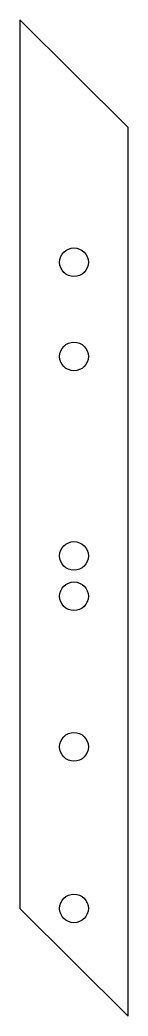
# Model space of a CAD drawing. Header units: inches. Extents: x -1 to 0, y 0 to 9.25.
import ezdxf

# ---------------------------------------------------------------- set-up
doc = ezdxf.new("R2010")
doc.units = ezdxf.units.IN
doc.header["$MEASUREMENT"] = 0

msp = doc.modelspace()

# ---------------------------------------------------------------- linework, layer by layer
msp.add_lwpolyline([(-1, 1), (0, 0), (0, 8.25), (-1, 9.25)], close=True)
for centre in [(-0.5, 7), (-0.5, 6.125), (-0.5, 4.2732), (-0.5, 3.8982), (-0.5, 2.5), (-0.5, 1)]:
    msp.add_circle(centre, 0.133)

doc.saveas('drawing.dxf')
